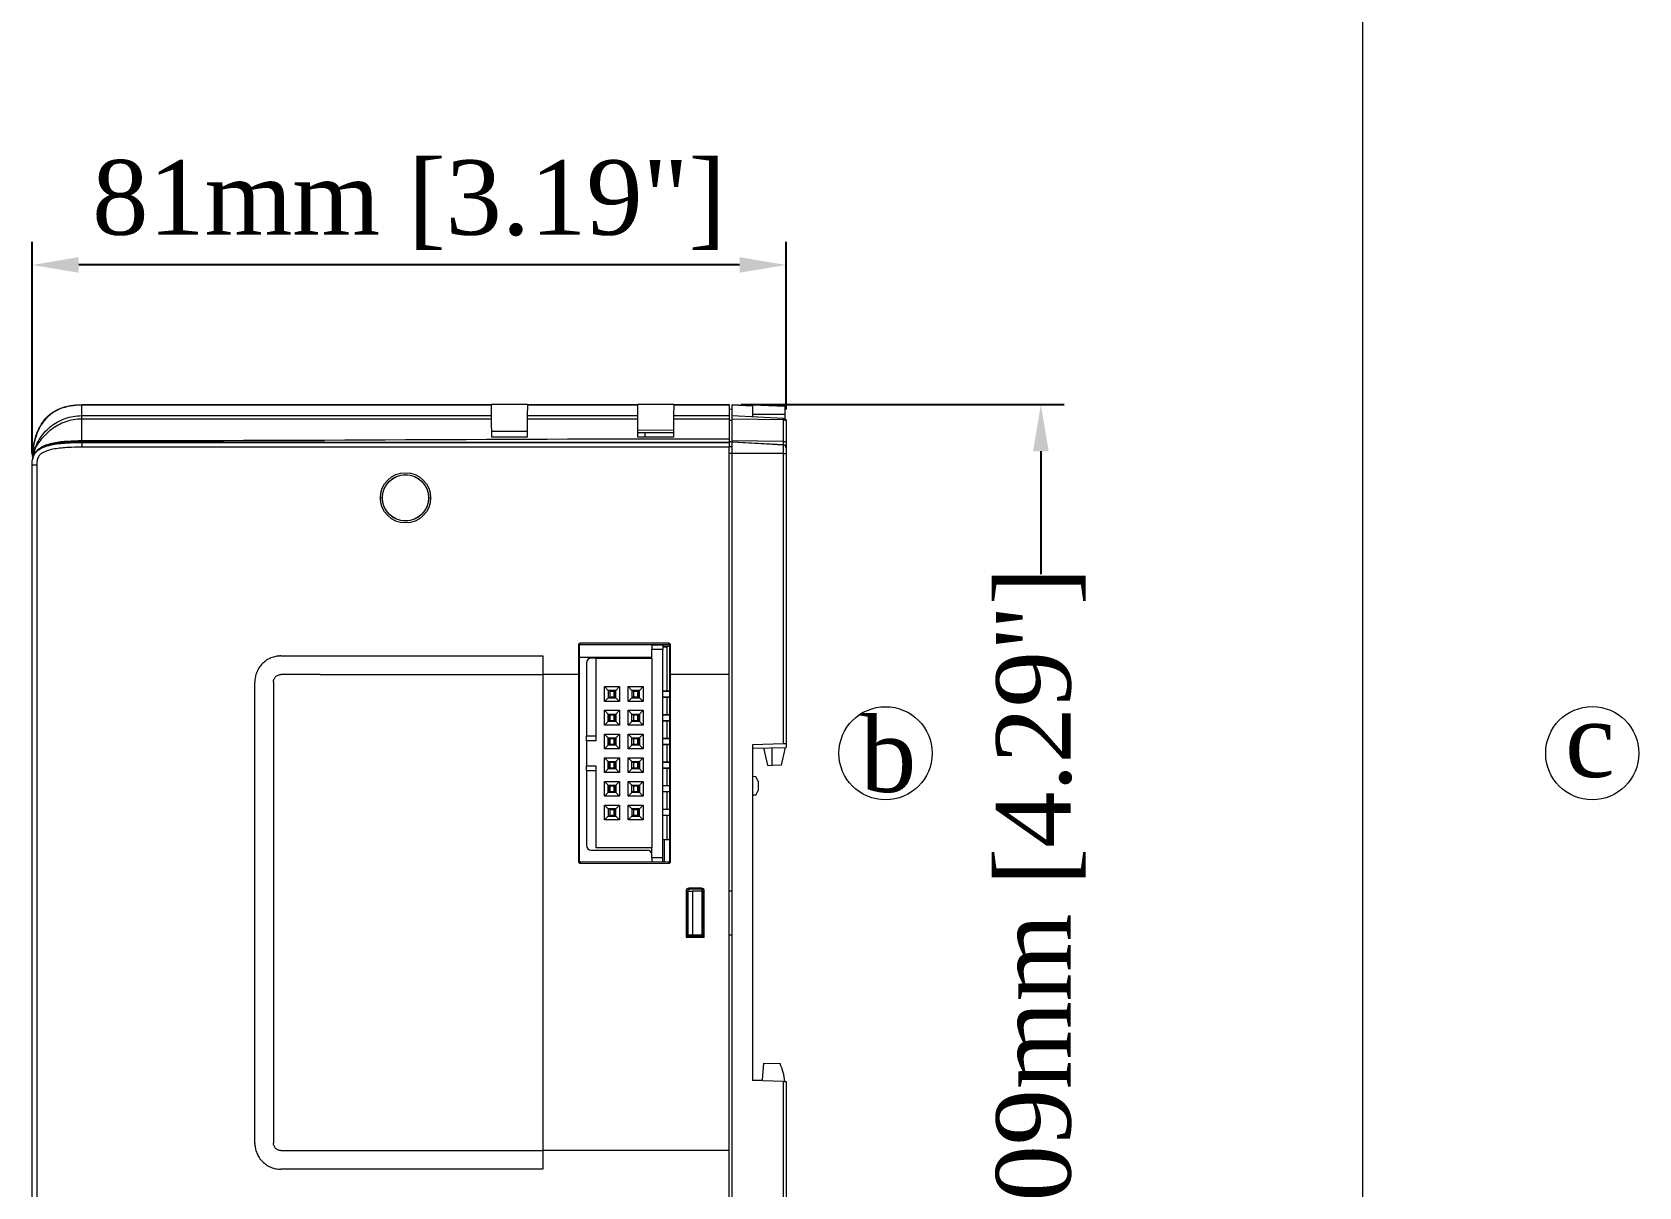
# Model space of a CAD drawing. Extents: x 222 to 1672, y 144 to 807.
# Drawn here: x 569.4 to 741.8, y 399.1 to 523 of the extents above; entities that cross this region are included whole.
import ezdxf

# ---------------------------------------------------------------- set-up
doc = ezdxf.new("R2010")
doc.units = 0
doc.header["$LTSCALE"] = 2
doc.header["$MEASUREMENT"] = 0
doc.layers.get('0').update_dxf_attribs({"linetype": 'CONTINUOUS'})
doc.layers.get('DEFPOINTS').update_dxf_attribs({"linetype": 'CONTINUOUS'})
doc.layers.add('DIM', color=7, linetype='CONTINUOUS')
doc.styles.get("Standard").update_dxf_attribs({"font": 'TIMES.TTF'})
doc.dimstyles.new('ISO-25', dxfattribs={"dimscale": 2, "dimtxt": 4, "dimasz": 2.5, "dimexe": 1.25, "dimexo": 0.625, "dimtad": 0, "dimdec": 4, "dimdsep": 46, "dimtxsty": 'Standard', "dimcen": 2.5, "dimadec": 0, "dimazin": 0, "dimtfac": 1, "dimtdec": 4, "dimtmove": 0, "dimatfit": 3, "dimfxl": 0, "dimtolj": 1, "dimtzin": 0, "dimarcsym": 0})

# ---------------------------------------------------------------- blocks, each defined once
blk = doc.blocks.new('*D156')
at = {"color": 0, "lineweight": -2}
for p, q in [((569.37, 477.83), (569.37, 500.56)), ((650.29, 482.55), (650.29, 500.56)), ((645.29, 498.06), (574.37, 498.06))]:
    blk.add_line(p, q, dxfattribs=at)
at = {"color": 0}
for points in [[(574.37, 498.9), (574.37, 497.23), (569.37, 498.06)], [(645.29, 497.23), (645.29, 498.9), (650.29, 498.06)]]:
    blk.add_solid(points, dxfattribs=at)
at = {"layer": 'DEFPOINTS', "color": 0}
for p in [(569.37, 498.06), (650.29, 481.3), (569.37, 476.58)]:
    blk.add_point(p, dxfattribs=at)
at = {"color": 0, "lineweight": 5, "insert": (609.83, 504.49), "char_height": 8, "attachment_point": 5}
blk.add_mtext('\\A1;81mm [3.19"]', dxfattribs=at)
blk = doc.blocks.new('*D157')
at = {"layer": 'DEFPOINTS', "color": 0}
for p in [(644.19, 483.08), (644.49, 374.07), (677.63, 374.07)]:
    blk.add_point(p, dxfattribs=at)
at = {"layer": 'DIM', "color": 0, "lineweight": -2}
for p, q in [((645.44, 483.08), (680.13, 483.08)), ((677.63, 478.08), (677.63, 464.88)), ((677.63, 379.07), (677.63, 392.27)), ((645.74, 374.07), (680.13, 374.07))]:
    blk.add_line(p, q, dxfattribs=at)
at = {"layer": 'DIM', "color": 0}
for points in [[(678.46, 478.08), (676.79, 478.08), (677.63, 483.08)], [(676.79, 379.07), (678.46, 379.07), (677.63, 374.07)]]:
    blk.add_solid(points, dxfattribs=at)
at = {"layer": 'DIM', "color": 0, "lineweight": 5, "insert": (677.63, 428.57), "char_height": 8, "attachment_point": 5, "rotation": 90}
blk.add_mtext('\\A1;109mm [4.29"]', dxfattribs=at)

msp = doc.modelspace()

# ---------------------------------------------------------------- linework, layer by layer
at = {"lineweight": 5}
msp.add_line((712.16051, 806.80121), (712.16051, 144.49055), dxfattribs=at)
at = {"linetype": 'Continuous', "lineweight": 5}
for p, q in [((574.69114, 483.07686), (618.6606, 483.07686)), ((574.69114, 481.89507), (574.69114, 483.02073)), ((618.66109, 483.02073), (574.69114, 483.02073)), ((622.52168, 483.07686), (618.6606, 483.07686)), ((618.67091, 481.89507), (618.66109, 483.02073)), ((622.52119, 483.02073), (622.51137, 481.89507)), ((634.36109, 483.02073), (622.52119, 483.02073)), ((622.52168, 483.07686), (634.3606, 483.07686)), ((638.22169, 483.07686), (634.3606, 483.07686)), ((634.37091, 481.89507), (634.36109, 483.02073)), ((638.2212, 483.02073), (638.21137, 481.89507)), ((644.19114, 483.02073), (638.2212, 483.02073)), ((638.22169, 483.07686), (644.19114, 483.07686)), ((644.19114, 483.02073), (644.19114, 481.89507)), ((646.69114, 482.95202), (644.49114, 483.06732)), ((644.49114, 483.01118), (644.49114, 483.06732)), ((646.69114, 482.92825), (644.49114, 483.01118)), ((644.49114, 481.88552), (644.49114, 483.01118)), ((646.69114, 483.04373), (650.19114, 482.9215)), ((646.69114, 482.95202), (646.69114, 483.04373)), ((646.69114, 482.95202), (646.69114, 482.92825)), ((646.69114, 482.92825), (646.69114, 481.77023)), ((650.19114, 482.04373), (650.19114, 482.9215)), ((574.69114, 481.89507), (618.67091, 481.89507)), ((574.69114, 479.21528), (574.69114, 481.53289)), ((618.67407, 481.53289), (574.69114, 481.53289)), ((618.69114, 479.57686), (618.67407, 481.53289)), ((622.50821, 481.53289), (622.49114, 479.57686)), ((634.37407, 481.53289), (622.50821, 481.53289)), ((622.51137, 481.89507), (634.37091, 481.89507)), ((634.39114, 479.57686), (634.37407, 481.53289)), ((638.20821, 481.53289), (638.19114, 479.57686)), ((644.19114, 481.53289), (638.20821, 481.53289)), ((638.21137, 481.89507), (644.19114, 481.89507)), ((644.49114, 482.57255), (644.19114, 482.56732)), ((644.19114, 481.53289), (644.19114, 479.42289)), ((644.49114, 481.39076), (644.19114, 481.38552)), ((650.00684, 481.59646), (644.49114, 481.88552)), ((644.49114, 481.52334), (644.49114, 481.88552)), ((650.00684, 481.44366), (644.49114, 481.52334)), ((644.49114, 479.20574), (644.49114, 481.52334)), ((646.69114, 482.04373), (650.19114, 482.04373)), ((650.00684, 479.12606), (650.00684, 481.44366)), ((650.19114, 481.51554), (650.19114, 482.04373)), ((650.29114, 481.29687), (650.29114, 479.04348)), ((618.68556, 480.21678), (622.49697, 480.24476)), ((622.49114, 479.57686), (618.69114, 479.57686)), ((634.38455, 480.33203), (638.19798, 480.36002)), ((635.17293, 480.04966), (634.38705, 480.04554)), ((638.19114, 479.57686), (634.39114, 479.57686)), ((638.19541, 480.06549), (635.17293, 480.04966)), ((635.17293, 479.57686), (635.17293, 480.04966)), ((569.47942, 477.63575), (569.47943, 477.63584)), ((574.69114, 479.01298), (574.69114, 479.0706)), ((574.69114, 479.01298), (644.19114, 479.01298)), ((600.27293, 478.51345), (574.69114, 478.51345)), ((644.19114, 478.51345), (600.27293, 478.51345)), ((644.49114, 479.06936), (644.19114, 479.06792)), ((644.19114, 479.06118), (644.19114, 479.01298)), ((644.49114, 478.56676), (644.19114, 478.56153)), ((644.49114, 478.53837), (644.19114, 478.53314)), ((644.19114, 478.51345), (644.19114, 478.53314)), ((644.19114, 454.11345), (644.19114, 478.51345)), ((644.49114, 477.8338), (644.19114, 477.8338)), ((650.00684, 479.12606), (644.49114, 479.20574)), ((644.49114, 479.20574), (644.49114, 479.06105)), ((650.00684, 478.77227), (644.49114, 479.06105)), ((644.49114, 479.03266), (644.49114, 479.06105)), ((650.00684, 478.74387), (644.49114, 479.03266)), ((644.49114, 477.8338), (644.49114, 479.03266)), ((650.00684, 477.8338), (644.49114, 477.8338)), ((644.49114, 430.86733), (644.49114, 477.8338)), ((650.00684, 478.77227), (650.00684, 479.12606)), ((650.00684, 478.74387), (650.00684, 478.77227)), ((650.00684, 477.8338), (650.00684, 478.74387)), ((650.00684, 446.68311), (650.00684, 477.8338)), ((650.00684, 477.8338), (650.29114, 477.8338)), ((650.29114, 479.04348), (650.29114, 478.47296)), ((650.29114, 478.47296), (650.29114, 478.44456)), ((650.29114, 478.44456), (650.29114, 477.8338)), ((650.29114, 477.8338), (650.29114, 446.69304)), ((569.87293, 476.57686), (569.37293, 476.57686)), ((569.37293, 380.57686), (569.37293, 476.57686)), ((569.43784, 477.27747), (569.43784, 477.27749)), ((569.87293, 476.57686), (569.87293, 380.57686)), ((627.99114, 457.27686), (627.99114, 454.11345)), ((628.11798, 457.27686), (627.99114, 457.27686)), ((628.11798, 434.07686), (628.11798, 457.27686)), ((637.69114, 457.47686), (628.19114, 457.47686)), ((628.19114, 457.35004), (628.19114, 457.47686)), ((628.19114, 457.35004), (637.69114, 457.35265)), ((635.87293, 457.30684), (635.87293, 457.35215)), ((635.87293, 457.30684), (637.07293, 457.30684)), ((635.87293, 457.30684), (635.87293, 456.80684)), ((637.07293, 457.30684), (637.07293, 457.35248)), ((637.07293, 457.30684), (637.07293, 456.80684)), ((637.76695, 457.13684), (637.07293, 457.13684)), ((637.07293, 457.09684), (637.49293, 457.09684)), ((637.49293, 457.09684), (637.49293, 452.33684)), ((637.69114, 457.35265), (637.69114, 457.47686)), ((637.76695, 457.27686), (637.76695, 456.17686)), ((637.76695, 457.27686), (637.89114, 457.27686)), ((637.89114, 454.11345), (637.89114, 457.27686)), ((596.07293, 456.11345), (600.27293, 456.11345)), ((600.27293, 456.11345), (624.19114, 456.11345)), ((624.19114, 456.11345), (624.19114, 454.11345)), ((628.11798, 455.97684), (635.87293, 455.97684)), ((628.87293, 455.36684), (628.87293, 447.51684)), ((635.37293, 455.86684), (629.37293, 455.86684)), ((629.87293, 455.82684), (629.87293, 447.01684)), ((635.87293, 455.82684), (629.87293, 455.82684)), ((637.07293, 456.80684), (635.87293, 456.80684)), ((635.87293, 455.82684), (635.87293, 456.80684)), ((635.87293, 455.82684), (635.87293, 435.50684)), ((637.07293, 434.48684), (637.07293, 456.80684)), ((637.7827, 456.17686), (637.76695, 456.17686)), ((637.82461, 435.97649), (637.82461, 455.37723)), ((600.27293, 454.11345), (596.07293, 454.11345)), ((627.99114, 454.11345), (624.19114, 454.11345)), ((624.19114, 454.11345), (624.19114, 403.04027)), ((627.99114, 454.11345), (627.99114, 434.07686)), ((644.19114, 454.11345), (637.89114, 454.11345)), ((637.89114, 434.07686), (637.89114, 454.11345)), ((644.19114, 403.04027), (644.19114, 454.11345)), ((593.27293, 403.84027), (593.27293, 453.31345)), ((595.27293, 453.31345), (595.27293, 403.84027)), ((630.80293, 452.81684), (632.40293, 452.81684)), ((630.80293, 451.21684), (630.80293, 452.81684)), ((631.20293, 452.41684), (630.80293, 452.81684)), ((631.20293, 452.41684), (631.20293, 451.61684)), ((632.00293, 452.41684), (631.20293, 452.41684)), ((631.35293, 452.33684), (631.35293, 451.69684)), ((631.35293, 452.33684), (632.00293, 452.33684)), ((631.40293, 452.33184), (631.80293, 452.33184)), ((631.40293, 451.70184), (631.40293, 452.33184)), ((631.80293, 452.33184), (631.80293, 451.70184)), ((631.80293, 452.33184), (631.90293, 452.33184)), ((631.90293, 452.33184), (631.90293, 451.70184)), ((632.00293, 452.33184), (631.90293, 452.33184)), ((632.00293, 452.41684), (632.40293, 452.81684)), ((632.00293, 451.61684), (632.00293, 452.41684)), ((632.40293, 452.81684), (632.40293, 451.21684)), ((633.34293, 452.81684), (634.94293, 452.81684)), ((633.34293, 451.21684), (633.34293, 452.81684)), ((633.74293, 452.41684), (633.34293, 452.81684)), ((633.74293, 452.41684), (633.74293, 451.61684)), ((634.54293, 452.41684), (633.74293, 452.41684)), ((634.54293, 452.33684), (633.74293, 452.33684)), ((633.94293, 452.33184), (633.74293, 452.33184)), ((633.94293, 452.33184), (634.34293, 452.33184)), ((633.94293, 451.70184), (633.94293, 452.33184)), ((634.34293, 452.33184), (634.34293, 451.70184)), ((634.34293, 452.33184), (634.44293, 452.33184)), ((634.44293, 452.33184), (634.44293, 451.70184)), ((634.44293, 452.33184), (634.54293, 452.33184)), ((634.54293, 452.41684), (634.94293, 452.81684)), ((634.54293, 451.61684), (634.54293, 452.41684)), ((634.94293, 452.81684), (634.94293, 451.21684)), ((637.82461, 452.33684), (637.07293, 452.33684)), ((637.07293, 452.33184), (637.82461, 452.33184)), ((630.80293, 451.21684), (631.20293, 451.61684)), ((632.40293, 451.21684), (630.80293, 451.21684)), ((630.80293, 450.27684), (632.40293, 450.27684)), ((630.80293, 448.67684), (630.80293, 450.27684)), ((630.80293, 450.27684), (631.20293, 449.87684)), ((631.20293, 451.61684), (632.00293, 451.61684)), ((632.00293, 451.69684), (631.35293, 451.69684)), ((631.80293, 451.70184), (631.40293, 451.70184)), ((631.90293, 451.70184), (631.80293, 451.70184)), ((632.00293, 451.70184), (631.90293, 451.70184)), ((632.40293, 451.21684), (632.00293, 451.61684)), ((632.00293, 449.87684), (632.40293, 450.27684)), ((632.40293, 450.27684), (632.40293, 448.67684)), ((633.34293, 451.21684), (633.74293, 451.61684)), ((634.94293, 451.21684), (633.34293, 451.21684)), ((633.34293, 450.27684), (634.94293, 450.27684)), ((633.34293, 448.67684), (633.34293, 450.27684)), ((633.34293, 450.27684), (633.74293, 449.87684)), ((633.94293, 451.70184), (633.74293, 451.70184)), ((634.54293, 451.69684), (633.74293, 451.69684)), ((633.74293, 451.61684), (634.54293, 451.61684)), ((634.34293, 451.70184), (633.94293, 451.70184)), ((634.44293, 451.70184), (634.34293, 451.70184)), ((634.44293, 451.70184), (634.54293, 451.70184)), ((634.94293, 451.21684), (634.54293, 451.61684)), ((634.54293, 449.87684), (634.94293, 450.27684)), ((634.94293, 450.27684), (634.94293, 448.67684)), ((637.07293, 451.70184), (637.82461, 451.70184)), ((637.82461, 451.69684), (637.07293, 451.69684)), ((637.49293, 451.69684), (637.49293, 449.79684)), ((630.80293, 448.67684), (631.20293, 449.07684)), ((632.40293, 448.67684), (630.80293, 448.67684)), ((631.20293, 449.87684), (632.00293, 449.87684)), ((631.20293, 449.07684), (631.20293, 449.87684)), ((632.00293, 449.07684), (631.20293, 449.07684)), ((631.34293, 449.80684), (632.00293, 449.80684)), ((631.34293, 449.14684), (631.34293, 449.80684)), ((632.00293, 449.14684), (631.34293, 449.14684)), ((631.35293, 449.79684), (631.35293, 449.15684)), ((631.35293, 449.79684), (632.00293, 449.79684)), ((632.00293, 449.15684), (631.35293, 449.15684)), ((631.40293, 449.16184), (631.40293, 449.79184)), ((631.40293, 449.79184), (631.80293, 449.79184)), ((631.80293, 449.16184), (631.40293, 449.16184)), ((631.80293, 449.79184), (631.80293, 449.16184)), ((631.80293, 449.79184), (631.90293, 449.79184)), ((631.90293, 449.16184), (631.80293, 449.16184)), ((631.90293, 449.79184), (631.90293, 449.16184)), ((632.00293, 449.79184), (631.90293, 449.79184)), ((632.00293, 449.16184), (631.90293, 449.16184)), ((632.00293, 449.87684), (632.00293, 449.07684)), ((632.40293, 448.67684), (632.00293, 449.07684)), ((633.34293, 448.67684), (633.74293, 449.07684)), ((634.94293, 448.67684), (633.34293, 448.67684)), ((633.74293, 449.87684), (634.54293, 449.87684)), ((633.74293, 449.07684), (633.74293, 449.87684)), ((634.54293, 449.79684), (633.74293, 449.79684)), ((633.94293, 449.79184), (633.74293, 449.79184)), ((633.94293, 449.16184), (633.74293, 449.16184)), ((634.54293, 449.15684), (633.74293, 449.15684)), ((634.54293, 449.07684), (633.74293, 449.07684)), ((633.88293, 449.80684), (634.54293, 449.80684)), ((633.88293, 449.79684), (633.88293, 449.80684)), ((633.88293, 449.14684), (633.88293, 449.15684)), ((634.54293, 449.14684), (633.88293, 449.14684)), ((633.94293, 449.79184), (634.34293, 449.79184)), ((633.94293, 449.16184), (633.94293, 449.79184)), ((634.34293, 449.16184), (633.94293, 449.16184)), ((634.34293, 449.79184), (634.34293, 449.16184)), ((634.34293, 449.79184), (634.44293, 449.79184)), ((634.44293, 449.16184), (634.34293, 449.16184)), ((634.44293, 449.79184), (634.44293, 449.16184)), ((634.44293, 449.79184), (634.54293, 449.79184)), ((634.44293, 449.16184), (634.54293, 449.16184)), ((634.54293, 449.87684), (634.54293, 449.07684)), ((634.94293, 448.67684), (634.54293, 449.07684)), ((637.82461, 449.79684), (637.07293, 449.79684)), ((637.07293, 449.79184), (637.82461, 449.79184)), ((637.07293, 449.16184), (637.82461, 449.16184)), ((637.82461, 449.15684), (637.07293, 449.15684)), ((637.49293, 449.15684), (637.49293, 447.25684)), ((628.87293, 447.01684), (628.87293, 447.51684)), ((629.87293, 447.51684), (628.87293, 447.51684)), ((628.87293, 447.01684), (628.87293, 444.31684)), ((629.87293, 447.01684), (628.87293, 447.01684)), ((630.80293, 447.73684), (632.40293, 447.73684)), ((630.80293, 446.13684), (630.80293, 447.73684)), ((630.80293, 447.73684), (631.20293, 447.33684)), ((631.20293, 446.53684), (631.20293, 447.33684)), ((631.20293, 447.33684), (632.00293, 447.33684)), ((631.34293, 447.26684), (632.00293, 447.26684)), ((631.34293, 446.60684), (631.34293, 447.26684)), ((632.00293, 446.60684), (631.34293, 446.60684)), ((631.35293, 447.25684), (631.35293, 446.61684)), ((631.35293, 447.25684), (632.00293, 447.25684)), ((632.00293, 446.61684), (631.35293, 446.61684)), ((631.40293, 446.62184), (631.40293, 447.25184)), ((631.40293, 447.25184), (631.80293, 447.25184)), ((631.80293, 446.62184), (631.40293, 446.62184)), ((631.80293, 447.25184), (631.80293, 446.62184)), ((631.80293, 447.25184), (631.90293, 447.25184)), ((631.90293, 446.62184), (631.80293, 446.62184)), ((631.90293, 447.25184), (631.90293, 446.62184)), ((631.90293, 447.25184), (632.00293, 447.25184)), ((631.90293, 446.62184), (632.00293, 446.62184)), ((632.00293, 447.33684), (632.40293, 447.73684)), ((632.00293, 447.33684), (632.00293, 446.53684)), ((632.40293, 447.73684), (632.40293, 446.13684)), ((633.34293, 447.73684), (634.94293, 447.73684)), ((633.34293, 446.13684), (633.34293, 447.73684)), ((633.34293, 447.73684), (633.74293, 447.33684)), ((633.74293, 447.33684), (634.54293, 447.33684)), ((633.74293, 446.53684), (633.74293, 447.33684)), ((634.54293, 447.25684), (633.74293, 447.25684)), ((633.74293, 447.25184), (633.94293, 447.25184)), ((633.74293, 446.62184), (633.94293, 446.62184)), ((634.54293, 446.61684), (633.74293, 446.61684)), ((633.88293, 447.26684), (634.54293, 447.26684)), ((633.88293, 447.25684), (633.88293, 447.26684)), ((633.88293, 446.60684), (633.88293, 446.61684)), ((634.54293, 446.60684), (633.88293, 446.60684)), ((633.94293, 446.62184), (633.94293, 447.25184)), ((633.94293, 447.25184), (634.34293, 447.25184)), ((634.34293, 446.62184), (633.94293, 446.62184)), ((634.34293, 447.25184), (634.34293, 446.62184)), ((634.34293, 447.25184), (634.44293, 447.25184)), ((634.44293, 446.62184), (634.34293, 446.62184)), ((634.44293, 447.25184), (634.44293, 446.62184)), ((634.44293, 447.25184), (634.54293, 447.25184)), ((634.44293, 446.62184), (634.54293, 446.62184)), ((634.54293, 447.33684), (634.94293, 447.73684)), ((634.54293, 447.33684), (634.54293, 446.53684)), ((634.94293, 447.73684), (634.94293, 446.13684)), ((637.82461, 447.25684), (637.07293, 447.25684)), ((637.07293, 447.25184), (637.82461, 447.25184)), ((637.07293, 446.62184), (637.82461, 446.62184)), ((637.82461, 446.61684), (637.07293, 446.61684)), ((637.49293, 446.61684), (637.49293, 444.71684)), ((650.00684, 446.68311), (646.69114, 446.56732)), ((650.29114, 446.69304), (650.29114, 446.29304)), ((630.80293, 446.13684), (631.20293, 446.53684)), ((632.40293, 446.13684), (630.80293, 446.13684)), ((630.80293, 445.19684), (632.40293, 445.19684)), ((630.80293, 443.59684), (630.80293, 445.19684)), ((630.80293, 445.19684), (631.20293, 444.79684)), ((632.00293, 446.53684), (631.20293, 446.53684)), ((632.40293, 446.13684), (632.00293, 446.53684)), ((632.00293, 444.79684), (632.40293, 445.19684)), ((632.40293, 445.19684), (632.40293, 443.59684)), ((633.34293, 446.13684), (633.74293, 446.53684)), ((634.94293, 446.13684), (633.34293, 446.13684)), ((633.34293, 445.19684), (634.94293, 445.19684)), ((633.34293, 443.59684), (633.34293, 445.19684)), ((633.34293, 445.19684), (633.74293, 444.79684)), ((634.54293, 446.53684), (633.74293, 446.53684)), ((634.94293, 446.13684), (634.54293, 446.53684)), ((634.54293, 444.79684), (634.94293, 445.19684)), ((634.94293, 445.19684), (634.94293, 443.59684)), ((646.69114, 446.56732), (646.69114, 410.56733)), ((646.69114, 446.2302), (650.29114, 446.29304)), ((647.86311, 446.25066), (648.28714, 444.38492)), ((648.79114, 444.36732), (648.79114, 446.26686)), ((649.79914, 444.40252), (650.22856, 446.29195)), ((628.87293, 444.31684), (629.87293, 444.31684)), ((628.87293, 443.81684), (628.87293, 444.31684)), ((628.87293, 443.81684), (628.87293, 435.78684)), ((628.87293, 443.81684), (629.87293, 443.81684)), ((629.87293, 444.31684), (629.87293, 435.50684)), ((630.80293, 443.59684), (631.20293, 443.99684)), ((632.40293, 443.59684), (630.80293, 443.59684)), ((631.20293, 443.99684), (631.20293, 444.79684)), ((631.20293, 444.79684), (632.00293, 444.79684)), ((632.00293, 443.99684), (631.20293, 443.99684)), ((631.34293, 444.72684), (632.00293, 444.72684)), ((631.34293, 444.06684), (631.34293, 444.72684)), ((632.00293, 444.06684), (631.34293, 444.06684)), ((631.35293, 444.71684), (631.35293, 444.07684)), ((631.35293, 444.71684), (632.00293, 444.71684)), ((632.00293, 444.07684), (631.35293, 444.07684)), ((631.40293, 444.08184), (631.40293, 444.71184)), ((631.40293, 444.71184), (631.80293, 444.71184)), ((631.80293, 444.08184), (631.40293, 444.08184)), ((631.80293, 444.71184), (631.80293, 444.08184)), ((631.80293, 444.71184), (631.90293, 444.71184)), ((631.90293, 444.08184), (631.80293, 444.08184)), ((631.90293, 444.71184), (631.90293, 444.08184)), ((631.90293, 444.71184), (632.00293, 444.71184)), ((631.90293, 444.08184), (632.00293, 444.08184)), ((632.00293, 444.79684), (632.00293, 443.99684)), ((632.40293, 443.59684), (632.00293, 443.99684)), ((633.34293, 443.59684), (633.74293, 443.99684)), ((634.94293, 443.59684), (633.34293, 443.59684)), ((633.74293, 443.99684), (633.74293, 444.79684)), ((633.74293, 444.79684), (634.54293, 444.79684)), ((634.54293, 444.71684), (633.74293, 444.71684)), ((633.74293, 444.71184), (633.94293, 444.71184)), ((633.74293, 444.08184), (633.94293, 444.08184)), ((634.54293, 444.07684), (633.74293, 444.07684)), ((634.54293, 443.99684), (633.74293, 443.99684)), ((633.88293, 444.72684), (634.54293, 444.72684)), ((633.88293, 444.71684), (633.88293, 444.72684)), ((633.88293, 444.06684), (633.88293, 444.07684)), ((634.54293, 444.06684), (633.88293, 444.06684)), ((633.94293, 444.08184), (633.94293, 444.71184)), ((633.94293, 444.71184), (634.34293, 444.71184)), ((634.34293, 444.08184), (633.94293, 444.08184)), ((634.34293, 444.71184), (634.34293, 444.08184)), ((634.34293, 444.71184), (634.44293, 444.71184)), ((634.44293, 444.08184), (634.34293, 444.08184)), ((634.44293, 444.71184), (634.44293, 444.08184)), ((634.44293, 444.71184), (634.54293, 444.71184)), ((634.44293, 444.08184), (634.54293, 444.08184)), ((634.54293, 444.79684), (634.54293, 443.99684)), ((634.94293, 443.59684), (634.54293, 443.99684)), ((637.82461, 444.71684), (637.07293, 444.71684)), ((637.07293, 444.71184), (637.82461, 444.71184)), ((637.07293, 444.08184), (637.82461, 444.08184)), ((637.82461, 444.07684), (637.07293, 444.07684)), ((637.49293, 444.07684), (637.49293, 442.17684)), ((647.04736, 443.15489), (646.69114, 443.16733)), ((647.29114, 442.66733), (647.04736, 443.15489)), ((648.28714, 444.38492), (648.79114, 444.36732)), ((649.79914, 444.40252), (648.79114, 444.36732)), ((630.80293, 442.65684), (632.40293, 442.65684)), ((630.80293, 441.05684), (630.80293, 442.65684)), ((630.80293, 442.65684), (631.20293, 442.25684)), ((630.80293, 441.05684), (631.20293, 441.45684)), ((631.20293, 442.25684), (632.00293, 442.25684)), ((631.20293, 441.45684), (631.20293, 442.25684)), ((632.00293, 441.45684), (631.20293, 441.45684)), ((631.34293, 442.18684), (632.00293, 442.18684)), ((631.34293, 441.52684), (631.34293, 442.18684)), ((632.00293, 441.52684), (631.34293, 441.52684)), ((631.35293, 442.17684), (631.35293, 441.53684)), ((631.35293, 442.17684), (632.00293, 442.17684)), ((632.00293, 441.53684), (631.35293, 441.53684)), ((631.40293, 442.17184), (631.80293, 442.17184)), ((631.40293, 441.54184), (631.40293, 442.17184)), ((631.80293, 441.54184), (631.40293, 441.54184)), ((631.80293, 442.17184), (631.80293, 441.54184)), ((631.80293, 442.17184), (631.90293, 442.17184)), ((631.90293, 441.54184), (631.80293, 441.54184)), ((631.90293, 442.17184), (631.90293, 441.54184)), ((632.00293, 442.17184), (631.90293, 442.17184)), ((632.00293, 441.54184), (631.90293, 441.54184)), ((632.00293, 442.25684), (632.40293, 442.65684)), ((632.00293, 442.25684), (632.00293, 441.45684)), ((632.40293, 441.05684), (632.00293, 441.45684)), ((632.40293, 442.65684), (632.40293, 441.05684)), ((633.34293, 442.65684), (634.94293, 442.65684)), ((633.34293, 441.05684), (633.34293, 442.65684)), ((633.34293, 442.65684), (633.74293, 442.25684)), ((633.34293, 441.05684), (633.74293, 441.45684)), ((633.74293, 442.25684), (634.54293, 442.25684)), ((633.74293, 441.45684), (633.74293, 442.25684)), ((634.54293, 442.17684), (633.74293, 442.17684)), ((633.94293, 442.17184), (633.74293, 442.17184)), ((633.94293, 441.54184), (633.74293, 441.54184)), ((634.54293, 441.53684), (633.74293, 441.53684)), ((634.54293, 441.45684), (633.74293, 441.45684)), ((633.88293, 442.18684), (634.54293, 442.18684)), ((633.88293, 442.17684), (633.88293, 442.18684)), ((633.88293, 441.52684), (633.88293, 441.53684)), ((634.54293, 441.52684), (633.88293, 441.52684)), ((633.94293, 442.17184), (634.34293, 442.17184)), ((633.94293, 441.54184), (633.94293, 442.17184)), ((634.34293, 441.54184), (633.94293, 441.54184)), ((634.34293, 442.17184), (634.34293, 441.54184)), ((634.34293, 442.17184), (634.44293, 442.17184)), ((634.44293, 441.54184), (634.34293, 441.54184)), ((634.44293, 442.17184), (634.44293, 441.54184)), ((634.54293, 442.17184), (634.44293, 442.17184)), ((634.54293, 441.54184), (634.44293, 441.54184)), ((634.54293, 442.25684), (634.94293, 442.65684)), ((634.54293, 442.25684), (634.54293, 441.45684)), ((634.94293, 441.05684), (634.54293, 441.45684)), ((634.94293, 442.65684), (634.94293, 441.05684)), ((637.82461, 442.17684), (637.07293, 442.17684)), ((637.82461, 442.17184), (637.07293, 442.17184)), ((637.82461, 441.54184), (637.07293, 441.54184)), ((637.82461, 441.53684), (637.07293, 441.53684)), ((637.49293, 441.53684), (637.49293, 439.63684)), ((647.04736, 441.17976), (647.29114, 441.66733)), ((647.29114, 442.66733), (647.29114, 441.66733)), ((632.40293, 441.05684), (630.80293, 441.05684)), ((630.80293, 440.11684), (632.40293, 440.11684)), ((630.80293, 438.51684), (630.80293, 440.11684)), ((631.20293, 439.71684), (630.80293, 440.11684)), ((632.00293, 439.71684), (631.20293, 439.71684)), ((631.20293, 439.71684), (631.20293, 438.91684)), ((632.00293, 439.71684), (632.40293, 440.11684)), ((632.00293, 438.91684), (632.00293, 439.71684)), ((632.40293, 440.11684), (632.40293, 438.51684)), ((634.94293, 441.05684), (633.34293, 441.05684)), ((633.34293, 440.11684), (634.94293, 440.11684)), ((633.34293, 438.51684), (633.34293, 440.11684)), ((633.74293, 439.71684), (633.34293, 440.11684)), ((633.74293, 439.71684), (633.74293, 438.91684)), ((634.54293, 439.71684), (633.74293, 439.71684)), ((634.54293, 439.71684), (634.94293, 440.11684)), ((634.54293, 438.91684), (634.54293, 439.71684)), ((634.94293, 440.11684), (634.94293, 438.51684)), ((647.04736, 441.17976), (646.69114, 441.16733)), ((630.80293, 438.51684), (631.20293, 438.91684)), ((632.40293, 438.51684), (630.80293, 438.51684)), ((631.20293, 438.91684), (632.00293, 438.91684)), ((631.35293, 439.63684), (631.35293, 438.99684)), ((631.35293, 439.63684), (632.00293, 439.63684)), ((632.00293, 438.99684), (631.35293, 438.99684)), ((631.40293, 439.63184), (631.80293, 439.63184)), ((631.40293, 439.00184), (631.40293, 439.63184)), ((631.80293, 439.00184), (631.40293, 439.00184)), ((631.80293, 439.63184), (631.80293, 439.00184)), ((631.80293, 439.63184), (631.90293, 439.63184)), ((631.90293, 439.00184), (631.80293, 439.00184)), ((631.90293, 439.63184), (631.90293, 439.00184)), ((632.00293, 439.63184), (631.90293, 439.63184)), ((632.00293, 439.00184), (631.90293, 439.00184)), ((632.40293, 438.51684), (632.00293, 438.91684)), ((633.34293, 438.51684), (633.74293, 438.91684)), ((634.94293, 438.51684), (633.34293, 438.51684)), ((634.54293, 439.63684), (633.74293, 439.63684)), ((633.94293, 439.63184), (633.74293, 439.63184)), ((633.94293, 439.00184), (633.74293, 439.00184)), ((634.54293, 438.99684), (633.74293, 438.99684)), ((633.74293, 438.91684), (634.54293, 438.91684)), ((633.94293, 439.63184), (634.34293, 439.63184)), ((633.94293, 439.00184), (633.94293, 439.63184)), ((634.34293, 439.00184), (633.94293, 439.00184)), ((634.34293, 439.63184), (634.34293, 439.00184)), ((634.34293, 439.63184), (634.44293, 439.63184)), ((634.44293, 439.00184), (634.34293, 439.00184)), ((634.44293, 439.63184), (634.44293, 439.00184)), ((634.54293, 439.63184), (634.44293, 439.63184)), ((634.54293, 439.00184), (634.44293, 439.00184)), ((634.94293, 438.51684), (634.54293, 438.91684)), ((637.82461, 439.63684), (637.07293, 439.63684)), ((637.82461, 439.63184), (637.07293, 439.63184)), ((637.82461, 439.00184), (637.07293, 439.00184)), ((637.82461, 438.99684), (637.07293, 438.99684)), ((637.49293, 438.99684), (637.49293, 436.42675)), ((637.07293, 434.00125), (637.07293, 436.42675)), ((637.07293, 436.42675), (637.22293, 436.42675)), ((637.22293, 436.42675), (637.82461, 436.42675)), ((637.22293, 434.0012), (637.22293, 436.42675)), ((629.37293, 435.28684), (635.37293, 435.28684)), ((635.87293, 435.50684), (629.87293, 435.50684)), ((635.87293, 434.48684), (635.87293, 435.50684)), ((637.76695, 435.17686), (637.7827, 435.17686)), ((637.76695, 435.17686), (637.76695, 434.07686)), ((628.11798, 434.07686), (627.99114, 434.07686)), ((628.19114, 434.00368), (628.19114, 433.87686)), ((637.69114, 434.00108), (628.19114, 434.00368)), ((628.19114, 433.87686), (637.69114, 433.87686)), ((635.87293, 434.48684), (637.07293, 434.48684)), ((635.87293, 434.48684), (635.87293, 434.00157)), ((637.69114, 434.00108), (637.69114, 433.87686)), ((637.76695, 434.07686), (637.89114, 434.07686)), ((641.20249, 431.20011), (639.85476, 431.20048)), ((639.85476, 431.20048), (639.99073, 431.07686)), ((641.09156, 431.07686), (639.99073, 431.07686)), ((641.09156, 431.07686), (641.20249, 431.20011)), ((639.55508, 430.90097), (639.55508, 425.95316)), ((639.69114, 430.77727), (639.55508, 430.90097)), ((639.69114, 430.77727), (639.69114, 426.07686)), ((639.79114, 426.16733), (639.79114, 430.86733)), ((639.79114, 430.86733), (640.24756, 430.86733)), ((640.24756, 430.86733), (640.24756, 426.16733)), ((641.29114, 430.86733), (640.24756, 430.86733)), ((641.29114, 426.16733), (641.29114, 430.86733)), ((641.29114, 430.86733), (641.37731, 430.86733)), ((641.502, 430.90044), (641.39114, 430.77727)), ((641.39114, 426.1622), (641.39114, 430.77727)), ((641.502, 425.9537), (641.502, 430.90044)), ((644.49114, 430.86733), (644.19114, 430.86733)), ((644.49114, 386.16733), (644.49114, 430.86733)), ((639.69114, 426.07686), (639.55508, 425.95316)), ((639.55508, 425.95316), (641.502, 425.9537)), ((639.69114, 426.07686), (639.69114, 426.01732)), ((641.44473, 426.01732), (639.69114, 426.01732)), ((640.24756, 426.16733), (639.79114, 426.16733)), ((641.29114, 426.16733), (640.24756, 426.16733)), ((641.39114, 426.16733), (641.29114, 426.16733)), ((641.39114, 426.1622), (641.44473, 426.16248)), ((641.44473, 426.16248), (641.44473, 426.01732)), ((641.44473, 426.01732), (641.502, 425.9537)), ((644.49114, 426.16733), (644.19114, 426.16733)), ((647.76538, 410.59132), (647.88801, 412.43077)), ((647.88801, 412.43077), (649.63787, 412.36966)), ((647.76538, 410.59132), (646.69114, 410.57257)), ((650.00684, 410.45154), (646.69114, 410.56733)), ((650.00684, 379.30085), (650.00684, 410.45154)), ((650.29114, 410.44161), (650.29114, 379.30085)), ((596.07293, 403.04027), (600.27293, 403.04027)), ((624.19114, 403.04027), (624.19114, 401.04027)), ((644.19114, 403.04027), (624.19114, 403.04027)), ((644.19114, 378.64027), (644.19114, 403.04027)), ((600.27293, 401.04027), (596.07293, 401.04027)), ((624.19114, 401.04027), (600.27293, 401.04027))]:
    msp.add_line(p, q, dxfattribs=at)
at = {"linetype": 'Continuous', "lineweight": 5, "flags": 128}
for points in [[(650.00684, 479.12606), (650.06308, 479.12376), (650.11674, 479.11858), (650.16588, 479.1107), (650.20875, 479.1004), (650.24381, 479.08806), (650.26978, 479.07412), (650.28575, 479.05908), (650.29114, 479.04348)], [(650.29114, 446.69304), (650.28575, 446.69285), (650.26978, 446.69229), (650.24381, 446.69139), (650.20875, 446.69016), (650.16588, 446.68867), (650.11674, 446.68695), (650.06308, 446.68508), (650.00684, 446.68311)], [(650.00684, 410.45154), (650.06308, 410.44958), (650.11674, 410.4477), (650.16588, 410.44598), (650.20875, 410.44449), (650.24381, 410.44326), (650.26978, 410.44236), (650.28575, 410.4418), (650.29114, 410.44161)]]:
    msp.add_lwpolyline(points, dxfattribs=at)
at = {"linetype": 'Continuous', "lineweight": 5}
for radius in [2.7, 2.49127, 2.47644]:
    msp.add_circle((609.44114, 473.07686), radius, dxfattribs=at)
at = {"lineweight": 5}
for centre in [(660.9562, 445.66684), (736.80178, 445.67184)]:
    msp.add_circle(centre, 5, dxfattribs=at)
at = {"linetype": 'Continuous', "lineweight": 5}
for centre, radius, start, end in [((649.9913, 478.47283), 0.29984, 0.0252387, 87.0290628), ((649.9913, 478.44443), 0.29984, 0.0252387, 87.0290628), ((628.19114, 457.27686), 0.2, 90, 180), ((628.19116, 457.27686), 0.07318, 90.0157225, 180), ((637.69114, 457.27686), 0.2, 0, 90), ((637.69116, 457.27686), 0.07579, 0, 90.0157225), ((629.37293, 455.36684), 0.5, 90, 180), ((635.37293, 456.36684), 0.5, 270, 308.73939), ((629.37293, 435.78684), 0.5, 180, 270), ((635.37293, 434.78684), 0.5, 0, 90), ((628.19114, 434.07686), 0.2, 180, 270), ((628.19116, 434.07686), 0.07318, 180, 269.9842775), ((637.69114, 434.07686), 0.2, 270, 0), ((637.69116, 434.07686), 0.07579, 269.9842775, 0), ((643.69639, 409.73361), 6.5, 6.2946832, 23.925348)]:
    msp.add_arc(centre, radius, start, end, dxfattribs=at)
for centre, major_axis, ratio, start_param, end_param in [((637.78268, 455.37683), (0.00002, 0.80003), 0.05242088, 4.712892699, 6.283186691), ((637.78268, 435.97689), (-0.00002, 0.80003), 0.05242088, 3.141591269, 4.711885262), ((639.85558, 430.90007), (0.22265, -0.20242), 0.996977364, 2.30989166, 3.877948931), ((639.99155, 430.77645), (-0.21218, 0.21324), 0.997264654, 5.501658939, 7.06971621), ((641.09073, 430.77645), (0.21218, 0.21324), 0.997264654, 5.496654405, 7.064711676), ((641.20167, 430.8997), (-0.2012, -0.22353), 0.997524673, 2.304887126, 3.872944397)]:
    msp.add_ellipse(centre, major_axis=major_axis, ratio=ratio, start_param=start_param, end_param=end_param, dxfattribs=at)
for points, knots in [([(569.40668, 477.5277), (569.4084, 477.5843), (569.42172, 478.02258), (569.54596, 478.85265), (569.83969, 480.00195), (570.37064, 481.10003), (571.18193, 482.03638), (572.24876, 482.68167), (573.44998, 483.02611), (574.27703, 483.05993), (574.69114, 483.07686)], [0, 0, 0, 0, 0.019643459, 0.152112195, 0.290050612, 0.430112685, 0.571475095, 0.713515862, 0.856555385, 1, 1, 1, 1]), ([(574.69114, 483.02073), (574.28021, 483.0036), (573.461, 482.96943), (572.27318, 482.6279), (571.21697, 481.99561), (570.4023, 481.07956), (569.85597, 479.9965), (569.54967, 478.85238), (569.42211, 478.02278), (569.40873, 477.58438), (569.407, 477.52774)], [0, 0, 0, 0, 0.143341679, 0.285755866, 0.426883894, 0.567658863, 0.708007274, 0.846778398, 0.980205514, 1, 1, 1, 1]), ([(569.47943, 477.63584), (569.50998, 477.7862), (569.54704, 477.93512), (569.63352, 478.22828), (569.68277, 478.37199), (569.84826, 478.79535), (569.98329, 479.0689), (570.29496, 479.58482), (570.47195, 479.82857), (570.86857, 480.28673), (571.08957, 480.5016), (571.55796, 480.88477), (571.80707, 481.05543), (572.33534, 481.35448), (572.61589, 481.48282), (573.18635, 481.68672), (573.47867, 481.76393), (574.07763, 481.8683), (574.38461, 481.89507), (574.69114, 481.89507)], [0, 0, 0, 0, 0.0625, 0.0625, 0.125, 0.125, 0.25, 0.25, 0.375, 0.375, 0.5, 0.5, 0.625, 0.625, 0.75, 0.75, 0.875, 0.875, 1, 1, 1, 1]), ([(574.69114, 481.53289), (574.39913, 481.53289), (574.10593, 481.50768), (573.53399, 481.40985), (573.25436, 481.33754), (572.7075, 481.14727), (572.43861, 481.02814), (571.92916, 480.75194), (571.68688, 480.59452), (571.22525, 480.24415), (571.00532, 480.05027), (570.59422, 479.64053), (570.40119, 479.4243), (570.13036, 479.08309), (570.04297, 478.96588), (569.88228, 478.72309), (569.80981, 478.59778), (569.68503, 478.33563), (569.63267, 478.19924), (569.54489, 477.9208), (569.50898, 477.77819), (569.47965, 477.6357)], [0, 0, 0, 0, 0.125, 0.125, 0.25, 0.25, 0.375, 0.375, 0.5, 0.5, 0.625, 0.625, 0.75, 0.75, 0.8125, 0.8125, 0.875, 0.875, 0.9375, 0.9375, 1, 1, 1, 1]), ([(574.69114, 481.53289), (574.69114, 481.63635), (574.69114, 481.72962), (574.69114, 481.85916), (574.69114, 481.89507), (574.69114, 481.89507)], [0, 0, 0, 0, 0.5, 0.5, 1, 1, 1, 1]), ([(618.67407, 481.53289), (618.67316, 481.63735), (618.67236, 481.72922), (618.67122, 481.85946), (618.67091, 481.89507), (618.67091, 481.89507)], [0, 0, 0, 0, 0.5, 0.5, 1, 1, 1, 1]), ([(622.51137, 481.89507), (622.51137, 481.89507), (622.51106, 481.85952), (622.50993, 481.72934), (622.50912, 481.63665), (622.50821, 481.53289)], [0, 0, 0, 0, 0.5, 0.5, 1, 1, 1, 1]), ([(634.37407, 481.53289), (634.37316, 481.63735), (634.37236, 481.72922), (634.37122, 481.85946), (634.37091, 481.89507), (634.37091, 481.89507)], [0, 0, 0, 0, 0.5, 0.5, 1, 1, 1, 1]), ([(638.21137, 481.89507), (638.21137, 481.89507), (638.21106, 481.85952), (638.20993, 481.72934), (638.20912, 481.63665), (638.20821, 481.53289)], [0, 0, 0, 0, 0.5, 0.5, 1, 1, 1, 1]), ([(644.19114, 481.89507), (644.19114, 481.89507), (644.19114, 481.86151), (644.19114, 481.72727), (644.19114, 481.62931), (644.19114, 481.53289)], [0, 0, 0, 0, 0.5, 0.5, 1, 1, 1, 1]), ([(650.00684, 481.44366), (650.00761, 481.4649), (650.00914, 481.50735), (650.00972, 481.55648), (650.00914, 481.58996), (650.00761, 481.59429), (650.00684, 481.59646)], [0, 0, 0, 0, 0.250104825, 0.500011034, 0.7499201, 1, 1, 1, 1]), ([(650.00684, 481.59646), (650.04381, 481.59045), (650.12011, 481.57805), (650.20986, 481.51102), (650.26094, 481.43525), (650.28663, 481.36393), (650.28957, 481.32025), (650.29114, 481.29687)], [0, 0, 0, 0, 0.24181852, 0.499132864, 0.708068172, 0.843740349, 1, 1, 1, 1]), ([(650.00684, 481.44366), (650.04381, 481.44102), (650.12011, 481.43557), (650.20987, 481.40321), (650.26094, 481.36525), (650.28663, 481.33005), (650.28957, 481.30844), (650.29114, 481.29687)], [0, 0, 0, 0, 0.241840904, 0.499137161, 0.708096115, 0.843763016, 1, 1, 1, 1]), ([(644.19114, 479.42289), (644.19114, 479.32928), (644.19114, 479.2346), (644.19114, 479.10149), (644.19114, 479.06543), (644.19114, 479.06118)], [0, 0, 0, 0, 0.5, 0.5, 1, 1, 1, 1]), ([(569.37293, 476.57686), (569.37293, 476.85322), (569.39324, 477.13367), (569.51228, 477.52769), (569.5682, 477.65642), (569.71289, 477.89058), (569.80149, 477.99665), (570.1069, 478.27941), (570.35263, 478.41397), (570.86248, 478.62136), (571.1297, 478.69559), (571.93799, 478.87147), (572.48855, 478.92883), (573.58846, 479.00087), (574.13952, 479.01297), (574.69114, 479.01297)], [0, 0, 0, 0, 0.125, 0.125, 0.1875, 0.1875, 0.25, 0.25, 0.375, 0.375, 0.5, 0.5, 0.75, 0.75, 1, 1, 1, 1]), ([(569.43781, 477.2775), (569.46529, 477.4015), (569.50375, 477.52287), (569.60596, 477.75442), (569.66958, 477.86452), (569.81757, 478.06719), (569.90319, 478.16161), (570.08954, 478.33135), (570.18988, 478.40671), (570.40214, 478.542), (570.51441, 478.60194), (570.74217, 478.70703), (570.85843, 478.75273), (571.21248, 478.87472), (571.45599, 478.93637), (572.19488, 479.08545), (572.69178, 479.13778), (573.68911, 479.20357), (574.19006, 479.21528), (574.69114, 479.21528)], [0, 0, 0, 0, 0.0625, 0.0625, 0.125, 0.125, 0.1875, 0.1875, 0.25, 0.25, 0.3125, 0.3125, 0.375, 0.375, 0.5, 0.5, 0.75, 0.75, 1, 1, 1, 1]), ([(574.69114, 479.0706), (574.19558, 479.0706), (573.70009, 479.06023), (572.71274, 479.00238), (572.22046, 478.95633), (571.48705, 478.8262), (571.24459, 478.7725), (570.77136, 478.63061), (570.53739, 478.54178), (570.21145, 478.36159), (570.1078, 478.29401), (569.91418, 478.13814), (569.82481, 478.0497), (569.67172, 477.8558), (569.60646, 477.74827), (569.50329, 477.52044), (569.46509, 477.40008), (569.43784, 477.27747)], [0, 0, 0, 0, 0.25, 0.25, 0.5, 0.5, 0.625, 0.625, 0.75, 0.75, 0.8125, 0.8125, 0.875, 0.875, 0.9375, 0.9375, 1, 1, 1, 1]), ([(574.69114, 478.51345), (574.20513, 478.51345), (573.71955, 478.50378), (572.75004, 478.44891), (572.26446, 478.40513), (571.54715, 478.27893), (571.30873, 478.22641), (570.96075, 478.11845), (570.84659, 478.07759), (570.6239, 477.98082), (570.51454, 477.92448), (570.31238, 477.78995), (570.21766, 477.70979), (570.06423, 477.52206), (570.00551, 477.4123), (569.92666, 477.18321), (569.90409, 477.06299), (569.87724, 476.82064), (569.87293, 476.69889), (569.87293, 476.57686)], [0, 0, 0, 0, 0.25, 0.25, 0.5, 0.5, 0.625, 0.625, 0.6875, 0.6875, 0.75, 0.75, 0.8125, 0.8125, 0.875, 0.875, 0.9375, 0.9375, 1, 1, 1, 1]), ([(574.69114, 479.0706), (574.69114, 479.07242), (574.69114, 479.08759), (574.69114, 479.1391), (574.69114, 479.1753), (574.69114, 479.21528)], [0, 0, 0, 0, 0.5, 0.5, 1, 1, 1, 1]), ([(574.69114, 479.01297), (574.69114, 479.01046), (574.69114, 478.99751), (574.69114, 478.94611), (574.69114, 478.90754), (574.69114, 478.81087), (574.69114, 478.75306), (574.69114, 478.63299), (574.69114, 478.57108), (574.69114, 478.51345)], [0, 0, 0, 0, 0.25, 0.25, 0.5, 0.5, 0.75, 0.75, 1, 1, 1, 1]), ([(644.19114, 479.01297), (644.19114, 479.01046), (644.19114, 478.99751), (644.19114, 478.94611), (644.19114, 478.90754), (644.19114, 478.81087), (644.19114, 478.75306), (644.19114, 478.63299), (644.19114, 478.57108), (644.19114, 478.51345)], [0, 0, 0, 0, 0.25, 0.25, 0.5, 0.5, 0.75, 0.75, 1, 1, 1, 1]), ([(569.37293, 476.57686), (569.37293, 476.71559), (569.38146, 476.95075), (569.41694, 477.18355), (569.43781, 477.2775)], [0, 0, 0, 0, 0.0625, 0.1058783917, 0.1058783917, 0.1058783917, 0.1058783917]), ([(596.07293, 456.11345), (596.02703, 456.11279), (595.93535, 456.11147), (595.79826, 456.10099), (595.6619, 456.08426), (595.48146, 456.05293), (595.25888, 455.99726), (594.9137, 455.87371), (594.50724, 455.65657), (594.08029, 455.3061), (593.7298, 454.87914), (593.51281, 454.47285), (593.38909, 454.12767), (593.32271, 453.8608), (593.28071, 453.58848), (593.27553, 453.40522), (593.27293, 453.31345)], [0, 0, 0, 0, 0.031338108, 0.062585343, 0.093816813, 0.125107742, 0.187580508, 0.250178898, 0.375098672, 0.500018446, 0.624938221, 0.749857995, 0.81233076, 0.87492915, 0.937370264, 1, 1, 1, 1]), ([(595.27293, 453.31345), (595.27369, 453.33979), (595.27518, 453.3922), (595.28708, 453.4699), (595.30609, 453.54602), (595.34142, 453.6445), (595.40318, 453.76088), (595.50357, 453.88252), (595.62537, 453.9832), (595.76465, 454.05674), (595.91566, 454.1047), (596.02042, 454.11053), (596.07293, 454.11345)], [0, 0, 0, 0, 0.062939634, 0.125219297, 0.187442899, 0.250215968, 0.374958408, 0.500145454, 0.624887894, 0.75007494, 0.874703455, 1, 1, 1, 1]), ([(593.27293, 403.84027), (593.27359, 403.79437), (593.27491, 403.70269), (593.28539, 403.5656), (593.30212, 403.42924), (593.33345, 403.2488), (593.38912, 403.02622), (593.51268, 402.68104), (593.72981, 402.27458), (594.08029, 401.84763), (594.50724, 401.49714), (594.91353, 401.28015), (595.25871, 401.15643), (595.52559, 401.09005), (595.7979, 401.04805), (595.98116, 401.04287), (596.07293, 401.04027)], [0, 0, 0, 0, 0.031338108, 0.062585343, 0.093816813, 0.125107742, 0.187580508, 0.250178898, 0.375098672, 0.500018446, 0.624938221, 0.749857995, 0.81233076, 0.87492915, 0.937370264, 1, 1, 1, 1]), ([(596.07293, 403.04027), (596.04659, 403.04103), (595.99418, 403.04253), (595.91648, 403.05442), (595.84036, 403.07343), (595.74189, 403.10876), (595.6255, 403.17052), (595.50387, 403.27091), (595.40318, 403.39271), (595.32964, 403.53199), (595.28169, 403.683), (595.27586, 403.78776), (595.27293, 403.84027)], [0, 0, 0, 0, 0.062939634, 0.125219297, 0.187442899, 0.250215968, 0.374958408, 0.500145454, 0.624887894, 0.75007494, 0.874703455, 1, 1, 1, 1])]:
    msp.add_open_spline(points, degree=3, knots=knots, dxfattribs=at)
for points in [[(574.69114, 483.02073), (574.69114, 483.05543), (574.69114, 483.07686), (574.69114, 483.07686)], [(618.6606, 483.07686), (618.6606, 483.07686), (618.66077, 483.05652), (618.66109, 483.02073)], [(622.52169, 483.07686), (622.52169, 483.07686), (622.52151, 483.05646), (622.5212, 483.02073)], [(634.36109, 483.02073), (634.36077, 483.05653), (634.3606, 483.07686), (634.3606, 483.07686)], [(638.22169, 483.07686), (638.22169, 483.07686), (638.22151, 483.05646), (638.2212, 483.02073)], [(644.19114, 483.07686), (644.19114, 483.07686), (644.19114, 483.05543), (644.19114, 483.02073)], [(574.69114, 479.21528), (597.85781, 479.21528), (621.02447, 479.42289), (644.19114, 479.42289)], [(574.69114, 479.0706), (597.85781, 479.0706), (621.02447, 479.06118), (644.19114, 479.06118)], [(600.27293, 454.11345), (604.25949, 454.11345), (612.23204, 454.11345), (620.20459, 454.11345), (624.19114, 454.11345)], [(600.27293, 403.04027), (608.24605, 403.04027), (616.21803, 403.04027), (624.19114, 403.04027)]]:
    msp.add_open_spline(points, degree=3, dxfattribs=at)

# ---------------------------------------------------------------- texts
for s, p in [('b', (658.2256, 441.52103)), ('c', (733.87099, 443.11998))]:
    msp.add_text(s, height=8, dxfattribs=at).set_placement(p)

# ---------------------------------------------------------------- dimensions: what is measured, and where the dimension line sits
at = {"lineweight": 5}
dim = msp.add_linear_dim(base=(569.37293, 498.06324), p1=(650.29114, 481.29687), p2=(569.37293, 476.57686), dimstyle='ISO-25', override={"dimtad": 1, "dimdec": 0, "dimpost": 'mm'}, dxfattribs=at)
dim.commit()
dim.dimension.update_dxf_attribs({"geometry": '*D156', "text_midpoint": (609.83204, 498.06324), "dimtype": 160})
at = {"layer": 'DIM', "lineweight": 5}
dim = msp.add_linear_dim(base=(677.6279, 374.06733), p1=(644.19114, 483.07686), p2=(644.49114, 374.06733), angle=90, dimstyle='ISO-25', override={"dimdec": 1, "dimpost": 'mm'}, dxfattribs=at)
dim.commit()
dim.dimension.update_dxf_attribs({"geometry": '*D157', "text_midpoint": (677.6279, 428.5721)})

doc.saveas('drawing.dxf')
